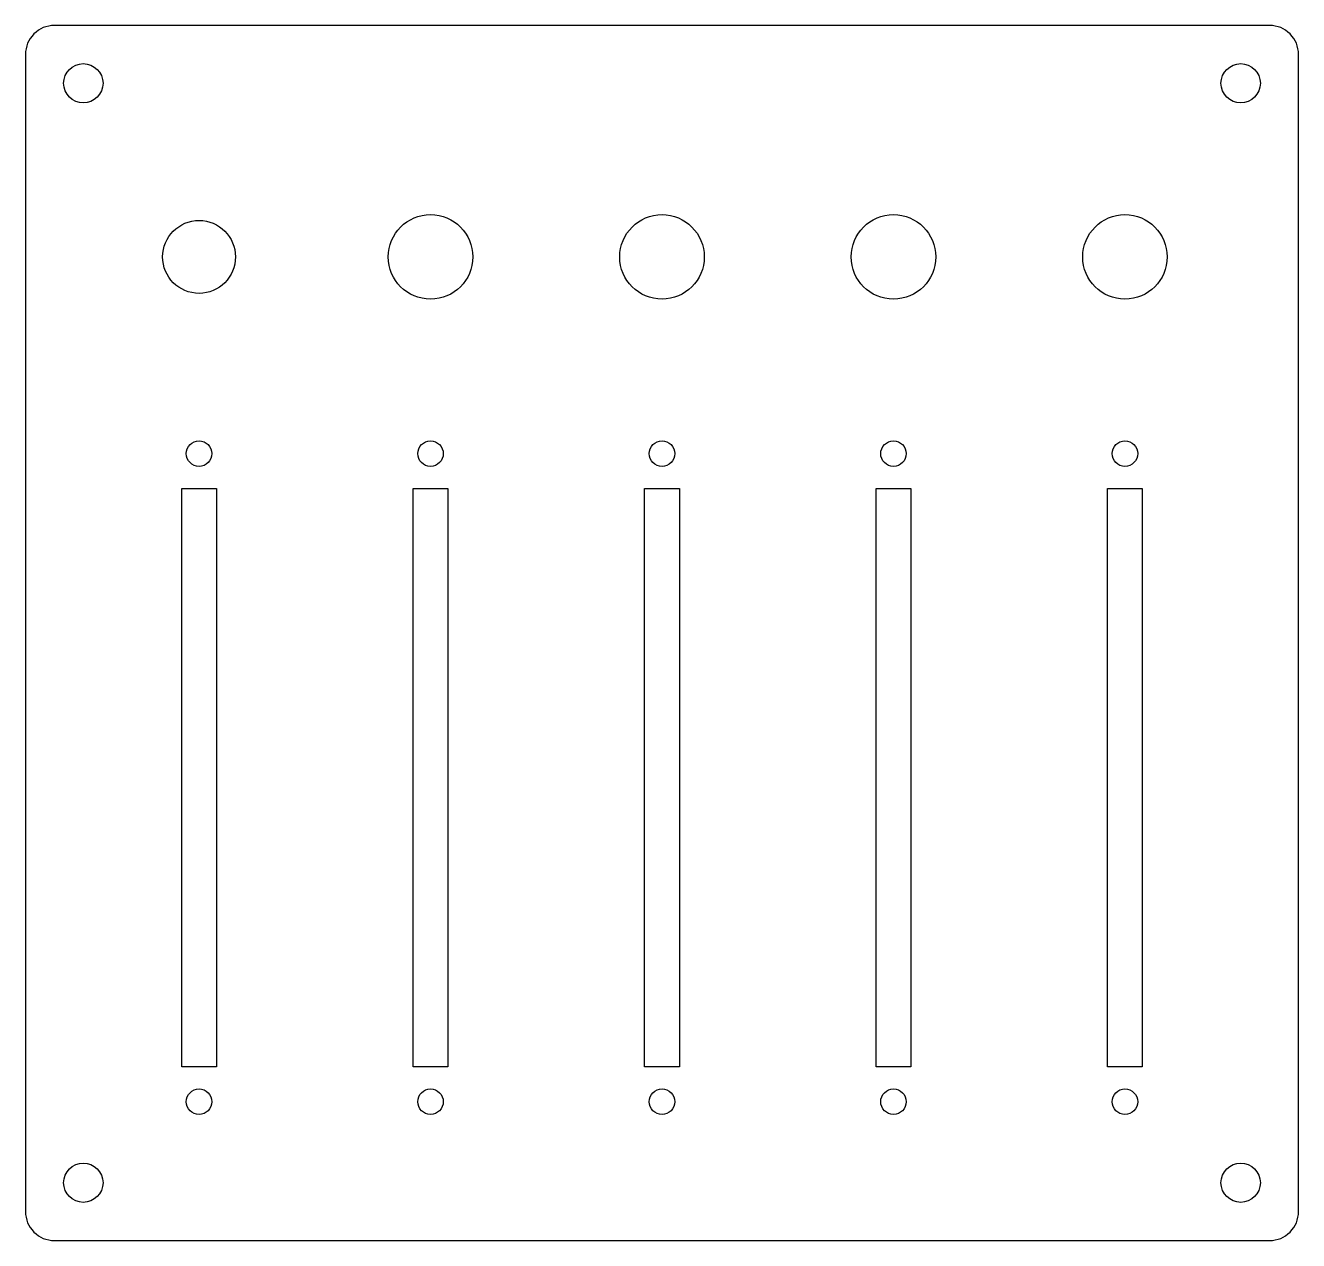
# Model space of a CAD drawing. Header units: millimetres. Extents: x 0 to 110, y 0 to 105.
import ezdxf

# ---------------------------------------------------------------- set-up
doc = ezdxf.new("R2010")
doc.units = ezdxf.units.MM

msp = doc.modelspace()

# ---------------------------------------------------------------- linework, layer by layer
msp.add_lwpolyline([(2.5, 0), (107.5, 0, 0.414214), (110, 2.5), (110, 102.5, 0.414214), (107.5, 105), (2.5, 105, 0.414214), (0, 102.5), (0, 2.5, 0.414214)], format="xyb", close=True)
for points in [[(16.5, 65), (16.5, 15), (13.5, 15), (13.5, 65)], [(36.5, 65), (36.5, 15), (33.5, 15), (33.5, 65)], [(56.5, 65), (56.5, 15), (53.5, 15), (53.5, 65)], [(76.5, 65), (76.5, 15), (73.5, 15), (73.5, 65)], [(96.5, 65), (96.5, 15), (93.5, 15), (93.5, 65)]]:
    msp.add_lwpolyline(points, close=True)
for centre, radius in [((5, 100), 1.7), ((105, 100), 1.7), ((15, 85), 3.15), ((35, 85), 3.65), ((55, 85), 3.65), ((75, 85), 3.65), ((95, 85), 3.65), ((15, 68), 1.1), ((35, 68), 1.1), ((55, 68), 1.1), ((75, 68), 1.1), ((95, 68), 1.1), ((15, 12), 1.1), ((35, 12), 1.1), ((55, 12), 1.1), ((75, 12), 1.1), ((95, 12), 1.1), ((5, 5), 1.7), ((105, 5), 1.7)]:
    msp.add_circle(centre, radius)

doc.saveas('drawing.dxf')
